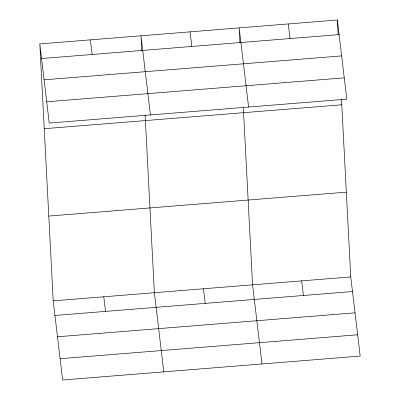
<?xml version="1.0" encoding="UTF-8"?>
<svg xmlns="http://www.w3.org/2000/svg" width="400" height="400" viewBox="0 0 400 400"><rect width="100%" height="100%" fill="white"/><g stroke="black" fill="none" stroke-linecap="round" stroke-linejoin="round"><path stroke-width="0.6" d="M39.815 43.925L337.36 20L346.8 99.145L49.25 123.07L39.815 43.925L53.2 300.855L62.64 380L360.185 356.075L350.75 276.93L341.485 99.175M41.555 58.54L339.105 34.61M44.095 79.835L341.645 55.905M46.71 101.775L344.26 77.85M44.23 128.715L341.78 104.785M48.785 216.07L346.33 192.145M53.2 300.855L350.75 276.93M54.945 315.47L352.49 291.54M57.485 336.765L355.03 312.84M60.1 358.705L357.645 334.78M288.265 23.95L290.01 38.56M301.655 280.88L303.395 295.49M248.61 107.04L239.17 27.895L239.95 42.86M261.995 363.97L252.56 284.825L243.33 107.695M190.075 31.845L191.815 46.455M203.465 288.775L205.205 303.385M150.415 114.935L140.98 35.79L141.76 50.755M163.805 371.865L154.37 292.72L145.105 114.965M90.395 39.86L92.14 54.47M103.785 296.79L105.525 311.4M337.36 20L338.14 34.96"/></g></svg>
